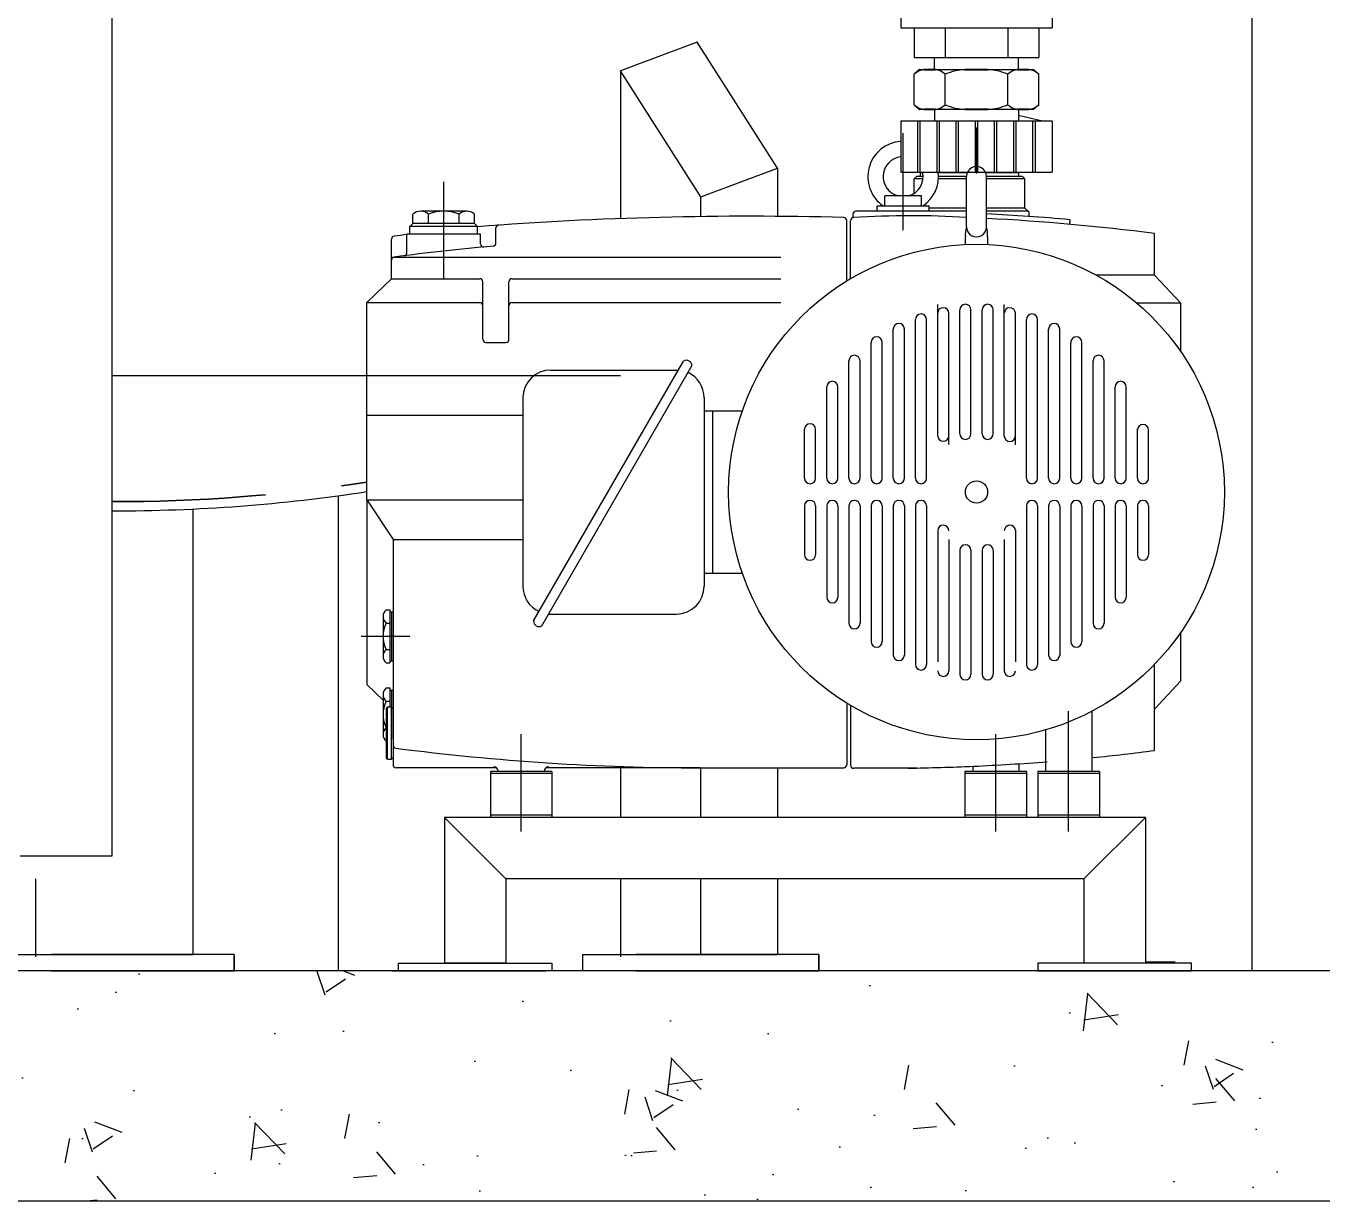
# Model space of a CAD drawing. Header units: centimetres. Extents: x 392964 to 515689, y 49661 to 58661.
# Drawn here: x 512082.7 to 512198.1, y 53982 to 54086.6 of the extents above; entities that cross this region are included whole.
import ezdxf

# ---------------------------------------------------------------- set-up
doc = ezdxf.new("R2010")
doc.units = ezdxf.units.CM
doc.linetypes.add('HIDDEN', pattern=[9.524999999999999, 6.35, -3.175])
doc.layers.get('0').update_dxf_attribs({"lineweight": 9})
for name, color, linetype, lineweight in [('0-KRCN-SHT-02CIHAZ', 132, 'Continuous', 25), ('0-MEK-MED-04CIHAZ', 140, 'Continuous', 25), ('ANA ORTA', 7, 'Continuous', 30), ('GÖRÜNMEZ', 9, 'HIDDEN', 35)]:
    doc.layers.add(name, color=color, linetype=linetype, lineweight=lineweight)

# ---------------------------------------------------------------- blocks, each defined once
blk = doc.blocks.new('G$CDA5BA388')
at = {"layer": '0-MEK-MED-04CIHAZ'}
h = blk.add_hatch(dxfattribs=at)
h.set_pattern_fill('AR-CONC', color=256, scale=0.3178443830982589, style=0)
h.set_pattern_definition([(130, (815.0222215707763, -505.5979756568704), (-57.90637372699537, -5.066148810263027), [6.054935498021763, -66.604290478239]), (184.9999999999985, (815.0222215707763, -505.5979756568704), (11.20173428087516, 60.72628079371079), [4.843948398417464, -53.28343238259213]), (79.54900000000009, (810.1967081467737, -506.0201524592703), (-46.70484879293168, 55.659855610451), [5.145900562360805, -56.60490618596884]), (133.8157999999999, (815.0222215707763, -489.4514809964021), (-86.16095052322667, -13.36291778579235), [9.082403247032744, -99.9064357173602]), (83.3644, (807.8421487409505, -490.565048792545), (-75.45760244883554, 78.64282317461638), [7.718850843540914, -84.90735927895064]), (188.8159999999984, (815.0222215707763, -489.4514809964021), (-75.45772047961515, 78.64268394941558), [7.26592259762619, -79.92514857388797]), (159, (806.9489742403384, -493.4881046615192), (-48.18993794979404, -32.50452064518391), [6.054935498021828, -66.6042904782401]), (213.9999999999999, (806.9489742403384, -493.4881046615192), (-19.643427574379, 58.54311046627151), [4.843948398417444, -53.28343238259195]), (108.5485999999999, (802.9331693821005, -496.1968062789529), (-67.83323285182543, 26.03872017240669), [5.145900562360728, -56.60490618596788]), (142.5, (815.0222215707763, -505.5979756568704), (-0.9816951948196327, 26.87534416848662), [0, -52.63757259613603, 0, -54.09075711566127, 0, -53.48526356585905]), (172.5, (815.0222215707763, -505.5979756568704), (-21.23825440942199, 31.84183300149413), [0, -30.83980480325748, 0, -51.42658549653163, 0, -20.38494951000661]), (212.4999999999998, (833.0255631181062, -505.5979756568704), (-43.09670907474, -1.820849100279149), [0, -20.18311832673891, 0, -62.97132917942552, 0, -83.55810987269919]), (222.4999999999997, (841.0988104490098, -505.5979756568704), (-47.08202827648898, 8.081667356843136), [0, -26.23805382476112, 0, -41.81942117300384, 0, -59.33836788061365])])
h.paths.add_polyline_path([(0, 47.6766574631838), (818.9400134228636, 47.6766574631838), (818.9400134228636, 0), (0, 0)])
for p, q in [((818.9400134228636, 47.6766574631838), (0, 47.6766574631838)), ((818.9400134228636, 0), (0, 0))]:
    blk.add_line(p, q, dxfattribs=at)
at = {"layer": 'ANA ORTA', "ltscale": 0.5}
for p, q in [((319.2041991925216, 71.51498619608901), (319.2041991925216, 592.7797744772397)), ((555.1246670422261, 274.2997026130324), (555.1246670422261, 47.6766574631838)), ((482.4512608085643, 242.9957137828969), (513.7804041016498, 242.9957137828969)), ((485.1842794237891, 242.9957137828969), (485.1842794237891, 236.8551262140754)), ((491.6500559395645, 242.9957137828969), (491.6500559395645, 236.8551262140754)), ((504.5816089706495, 242.9957137828969), (504.5816089706495, 236.8551262140754)), ((511.0473854864249, 242.9957137828969), (511.0473854864249, 236.8551262140754)), ((440.2955317121814, 239.9990088293489), (424.4033125572605, 234.0648061125394)), ((456.9187581709702, 213.9400890984471), (440.2955317121814, 239.9990088293489)), ((485.1842794237891, 236.8551262140754), (491.6500559395645, 236.8551262140754)), ((489.4241174093331, 234.3608521504648), (489.4241174093331, 236.8551262140754)), ((491.6500559395645, 236.8551262140754), (504.5816089706495, 236.8551262140754)), ((504.5816089706495, 236.8551262140754), (511.0473854864249, 236.8551262140754)), ((506.8075475001824, 234.3608521504648), (506.8075475001824, 236.8551262140754)), ((441.0265390160494, 208.0058863790764), (424.4033125572605, 234.0648061125394)), ((424.4033125572605, 234.0648061125394), (424.4033125572605, 203.4687647865721)), ((486.3299724950339, 234.3608521504648), (485.1842794237891, 233.3686528465696)), ((486.3299724950339, 234.3608521504648), (487.3120675081154, 234.3608521504648)), ((487.2162781691295, 234.2778961497097), (489.6180571942241, 234.2778961497097)), ((489.6659518639208, 234.3608521504648), (487.3120675081154, 234.3608521504648)), ((489.6659518639208, 234.3608521504648), (495.7619480990688, 234.3608521504648)), ((495.714053429605, 234.2778961497097), (500.517611480609, 234.2778961497097)), ((500.4697168107959, 234.3608521504648), (495.7619480990688, 234.3608521504648)), ((500.4697168107959, 234.3608521504648), (506.5657130455947, 234.3608521504648)), ((508.9195974016911, 234.3608521504648), (506.5657130455947, 234.3608521504648)), ((506.6136077152914, 234.2778961497097), (509.0153867410845, 234.2778961497097)), ((508.9195974016911, 234.3608521504648), (509.9016924148891, 234.3608521504648)), ((509.9016924148891, 234.3608521504648), (511.0473854864249, 233.3686528465696)), ((485.1842794237891, 227.0574513161118), (485.1842794237891, 233.3686528465696)), ((491.6500559395645, 227.0574513161118), (491.6500559395645, 233.3686528465696)), ((504.5816089706495, 227.0574513161118), (504.5816089706495, 233.3686528465696)), ((511.0473854864249, 227.0574513161118), (511.0473854864249, 233.3686528465696)), ((485.1842794237891, 227.0574513161118), (486.3299724950339, 226.0652520121585)), ((487.3120675081154, 226.0652520121585), (486.3299724950339, 226.0652520121585)), ((489.6180571942241, 226.1482080141941), (487.2162781691295, 226.1482080141941)), ((487.3120675081154, 226.0652520121585), (489.6659518639208, 226.0652520121585)), ((489.4241174093331, 226.0652520121585), (489.4241174093331, 223.7542548501224)), ((495.7619480990688, 226.0652520121585), (489.6659518639208, 226.0652520121585)), ((500.517611480609, 226.1482080141941), (495.714053429605, 226.1482080141941)), ((495.7619480990688, 226.0652520121585), (500.4697168107959, 226.0652520121585)), ((506.5657130455947, 226.0652520121585), (500.4697168107959, 226.0652520121585)), ((506.5657130455947, 226.0652520121585), (508.9195974016911, 226.0652520121585)), ((509.0153867410845, 226.1482080141941), (506.6136077152914, 226.1482080141941)), ((506.8075475001824, 226.0652520121585), (506.8075475001824, 223.7542548501224)), ((509.9016924148891, 226.0652520121585), (508.9195974016911, 226.0652520121585)), ((511.0473854864249, 227.0574513161118), (509.9016924148891, 226.0652520121585)), ((482.4512608085643, 223.7542548501224), (513.7804041016498, 223.7542548501224)), ((482.4512608085643, 223.7542548501224), (482.4512608085643, 213.1186074113866)), ((485.9682121013175, 213.1186074113866), (485.9682121013175, 223.7542548501224)), ((486.4595429961919, 213.1186074113866), (486.4595429961919, 223.7542548501224)), ((489.9413823871873, 213.1186074113866), (489.9413823871873, 223.7542548501224)), ((490.4327132820617, 213.1186074113866), (490.4327132820617, 223.7542548501224)), ((493.9145526729408, 213.1186074113866), (493.9145526729408, 223.7542548501224)), ((494.4058835679316, 213.1186074113866), (494.4058835679316, 223.7542548501224)), ((497.8877229584614, 213.1186074113866), (497.8877229584614, 223.7542548501224)), ((498.3790538536268, 213.1186074113866), (498.3790538536268, 223.7542548501224)), ((501.8608932442148, 213.1186074113866), (501.8608932442148, 223.7542548501224)), ((502.3522241392056, 213.1186074113866), (502.3522241392056, 223.7542548501224)), ((505.8340635300265, 213.1186074113866), (505.8340635300265, 223.7542548501224)), ((506.3253944249009, 213.1186074113866), (506.3253944249009, 223.7542548501224)), ((509.8072338158963, 213.1186074113866), (509.8072338158963, 223.7542548501224)), ((510.2985647107707, 213.1186074113866), (510.2985647107707, 223.7542548501224)), ((513.7804041016498, 223.7542548501224), (513.7804041016498, 213.1186074113866)), ((482.9230270998669, 201.0668132757492), (482.9230270998669, 221.1946024641802)), ((498.1158324548742, 212.796814482761), (498.1158324548742, 222.3321459769868)), ((441.0265390160494, 208.0058863790764), (456.9187581709702, 213.9400890984471)), ((456.9187581709702, 213.9400890984471), (456.9187581709702, 203.9348632579276)), ((482.4512608085643, 213.1186074113866), (513.7804041016498, 213.1186074113866)), ((485.243291096529, 211.684359142957), (485.7200576713658, 212.1611257171608)), ((487.0550040804665, 212.1611257171608), (485.7200576713658, 212.1611257171608)), ((486.5146686290391, 212.1611257171608), (486.5146686290391, 212.9557366741574)), ((486.9778794022277, 212.9557366741574), (486.5146686290391, 212.9557366741574)), ((489.8579931485583, 213.1186074113866), (498.1158324548742, 213.1186074113866)), ((496.1775153180934, 212.9557366741574), (490.1901342179626, 212.9557366741574)), ((496.0344362678006, 212.1611257171608), (490.2334479113924, 212.1611257171608)), ((496.0344362678006, 201.7461265836755), (496.0344362678006, 212.196945253243)), ((498.1158324548742, 213.1186074113866), (506.3736717614229, 213.1186074113866)), ((506.8567091472796, 212.9557366741574), (500.0536650957656, 212.9557366741574)), ((500.1961952668498, 201.7461265836755), (500.1961952668498, 212.196945253243)), ((507.6513201052439, 212.1611257171608), (500.1961952668498, 212.1611257171608)), ((506.8567091472796, 212.1611257171608), (506.8567091472796, 212.9557366741574)), ((508.1280866796733, 211.684359142957), (507.6513201052439, 212.1611257171608)), ((387.8238315201015, 191.0244742406721), (387.8238315201015, 211.0712244617098)), ((485.243291096529, 208.7421187347791), (485.243291096529, 211.684359142957)), ((487.0274061515811, 211.684359142957), (485.243291096529, 211.684359142957)), ((496.0344362678006, 211.684359142957), (490.217884608719, 211.684359142957)), ((508.1280866796733, 211.684359142957), (500.1961952668498, 211.684359142957)), ((508.1280866796733, 205.6453158646982), (508.1280866796733, 211.684359142957)), ((441.0265390160494, 203.8886063111931), (441.0265390160494, 208.0058863790764)), ((486.7371596970479, 208.1860585818213), (479.1088945028023, 208.1860585818213)), ((479.1088945028023, 206.122082438902), (479.1088945028023, 208.1860585818213)), ((486.7371596970479, 206.122082438902), (486.7371596970479, 208.1860585818213)), ((381.466943858075, 202.4686004574833), (381.466943858075, 204.375666756845)), ((392.5914972665487, 205.0113555224452), (383.0561657733633, 205.0113555224452)), ((384.6453876890009, 202.4686004574833), (384.6453876890009, 204.375666756845)), ((391.0022753510275, 202.4686004574833), (391.0022753510275, 204.375666756845)), ((394.180719181837, 202.4686004574833), (394.180719181837, 204.375666756845)), ((472.5295157727669, 204.3739383310021), (472.5295157727669, 203.653836525853)), ((496.0344362678006, 205.0096270978247), (473.1652045390219, 205.0096270978247)), ((477.5196725875721, 205.0096270978247), (477.5196725875721, 206.122082438902)), ((477.5196725875721, 206.122082438902), (488.3263816125691, 206.122082438902)), ((488.3263816125691, 205.0096270978247), (488.3263816125691, 206.122082438902)), ((496.0344362678006, 205.6453158646982), (488.3263816125691, 205.6453158646982)), ((508.1280866796733, 205.6453158646982), (500.1961952668498, 205.6453158646982)), ((508.7637754459283, 205.0096270978247), (500.1961952668498, 205.0096270978247)), ((508.9226976374048, 204.850704906421), (508.1280866796733, 205.6453158646982)), ((508.9226976374048, 204.850704906421), (508.9226976374048, 203.8947048693954)), ((381.466943858075, 202.4686004574833), (380.8312550918199, 201.8329116918903)), ((394.8164079480339, 201.8329116918903), (380.8312550918199, 201.8329116918903)), ((380.8312550918199, 200.2436897766675), (380.8312550918199, 201.8329116918903)), ((394.180719181837, 202.4686004574833), (381.466943858075, 202.4686004574833)), ((394.180719181837, 202.4686004574833), (394.8164079480339, 201.8329116918903)), ((394.8164079480339, 200.2436897766675), (394.8164079480339, 201.8329116918903)), ((398.6305405450985, 198.4004809500475), (398.6305405450985, 201.5422755494656)), ((471.257982083247, 190.5580389187526), (471.257982083247, 203.0601938396576)), ((472.0525930408039, 191.0364085881301), (472.0525930408039, 203.0382932264401)), ((517.4192122959648, 202.2929890655869), (517.5043398241396, 203.2427146953487)), ((377.0171224944643, 191.0244742406721), (377.0171224944643, 199.2074403723454)), ((395.4520967143471, 200.2436897766675), (380.1955663255649, 200.2436897766675)), ((380.1955663255649, 196.4088887911639), (380.1955663255649, 200.2436897766675)), ((395.4520967143471, 198.2274168960503), (395.4520967143471, 200.2436897766675)), ((495.8180732391193, 198.0978261155833), (495.8180732391193, 199.6656507464722)), ((500.4117509702337, 199.6656507464722), (500.4117509702337, 198.0978261155833)), ((534.9857808943489, 191.7840057579451), (534.9857808943489, 200.3658041024391)), ((377.0171224944643, 195.510026364791), (457.5906736098113, 195.510026364791)), ((371.9316123652388, 186.0978863034325), (377.0171224944643, 191.0244742406721)), ((377.0171224944643, 191.0244742406721), (395.2931745225214, 191.0244742406721)), ((401.9679065677337, 191.0244742406721), (457.5906736098113, 191.0244742406721)), ((534.9857808943489, 191.7840057579451), (522.8677508653491, 191.7840057579451)), ((534.9857808943489, 191.7840057579451), (540.3891354070511, 185.938964112036)), ((395.9288632888347, 178.4696211098999), (395.9288632888347, 190.3887854750719)), ((401.3322178017697, 178.4696211098999), (401.3322178017697, 190.3887854750719)), ((371.9316123652388, 186.0978863034325), (395.2931745225214, 186.0978863034325)), ((371.9316123652388, 145.254883075504), (371.9316123652388, 186.0978863034325)), ((401.9679065677337, 186.0978863034325), (457.5906736098113, 186.0978863034325)), ((490.0779943873058, 158.4412279017997), (490.0779943873058, 185.707813437366)), ((503.8574129311019, 158.4170081598932), (503.8574129311019, 185.707813437366)), ((540.3891354070511, 185.938964112036), (531.3399823508225, 185.938964112036)), ((540.3891354070511, 175.9167726267842), (540.3891354070511, 185.938964112036)), ((485.4843166559003, 149.714854862279), (485.4843166559003, 182.5705495244183)), ((487.7811555214575, 149.714854862279), (487.7811555214575, 182.5705495244183)), ((492.3740259279148, 156.6731867362178), (492.3740259279148, 183.875186293044)), ((494.6708647935302, 158.9054396230131), (494.6708647935302, 184.5807881088549)), ((496.967703659262, 158.9054396230131), (496.967703659262, 184.5807881088549)), ((499.263735199871, 158.9054396230131), (499.263735199871, 184.5807881088549)), ((501.5605740654864, 158.9054396230131), (501.5605740654864, 184.5807881088549)), ((506.1534444718855, 156.630398526424), (506.1534444718855, 183.875186293044)), ((508.4502833375009, 149.714854862279), (508.4502833375009, 182.5705495244183)), ((510.7471222030581, 149.714854862279), (510.7471222030581, 182.5705495244183)), ((480.8914462493849, 149.714854862279), (480.8914462493849, 180.596640551601)), ((483.1882851149421, 149.714854862279), (483.1882851149421, 180.596640551601)), ((513.0439610686735, 149.714854862279), (513.0439610686735, 180.596640551601)), ((515.3399926095153, 149.714854862279), (515.3399926095153, 180.596640551601)), ((396.5645520551479, 177.8339323417385), (400.6965290352819, 177.8339323417385)), ((476.2985758428113, 149.714854862279), (476.2985758428113, 177.8267093923787)), ((478.5946073841187, 149.714854862279), (478.5946073841187, 177.8267093923787)), ((517.6368314750725, 149.714854862279), (517.6368314750725, 177.8267093923787)), ((519.9336703406298, 149.714854862279), (519.9336703406298, 177.8267093923787)), ((406.4108956754208, 120.1409352413757), (437.4791733779712, 173.9725411157197)), ((408.1466438515927, 119.1414672218234), (439.2149215543759, 172.97226577314)), ((409.9679684492876, 172.1084283082309), (436.4030095089111, 172.1084283082309)), ((471.7048981121043, 149.714854862279), (471.7048981121043, 174.016943976676)), ((474.0017369776615, 149.714854862279), (474.0017369776615, 174.016943976676)), ((522.229701881588, 149.714854862279), (522.229701881588, 174.016943976676)), ((524.526540747087, 149.714854862279), (524.526540747087, 174.016943976676)), ((424.4033125572605, 170.9287845759027), (319.2041991925216, 170.9287845759027)), ((404.2270822724095, 166.4288988111221), (404.2270822724095, 127.2591174117406)), ((441.7313527471269, 166.3667348064773), (441.7313527471269, 127.3212814163853)), ((467.1120277057053, 149.714854862279), (467.1120277057053, 168.6312806833084)), ((469.408866570855, 149.714854862279), (469.408866570855, 168.6312806833084)), ((526.8233796127024, 149.714854862279), (526.8233796127024, 168.6312806833084)), ((529.1194111536024, 149.714854862279), (529.1194111536024, 168.6312806833084)), ((371.9316123652388, 162.7363241460698), (404.2270822724095, 162.7363241460698)), ((441.7313527471269, 163.6379772097134), (449.6366765333805, 163.6379772097134)), ((443.4533764027874, 163.6379772097134), (443.4533764027874, 130.0500390143716)), ((462.5191572991316, 149.714854862279), (462.5191572991316, 159.8354777166605)), ((464.8151888400898, 149.714854862279), (464.8151888400898, 159.8354777166605)), ((531.4162500192178, 149.714854862279), (531.4162500192178, 159.9638423486467)), ((533.7130888846586, 149.714854862279), (533.7130888846586, 159.7983407782303)), ((366.0072590987547, 146.0849809317515), (366.0072590987547, 47.6766574631838)), ((371.9316123652388, 145.254883075504), (404.2270822724095, 145.254883075504)), ((371.9316123652388, 145.254883075504), (371.9316123652388, 106.9546349125303)), ((371.9316123652388, 145.254883075504), (377.3349668774754, 136.9909291138101)), ((335.8661999509786, 143.3271548347766), (335.8661999506294, 51.07431623649609)), ((462.5191572991316, 143.9731613605836), (462.5191572991316, 133.8525385062021)), ((464.8151888400898, 143.9731613605836), (464.8151888400898, 133.8525385062021)), ((467.1120277057053, 143.9731613605836), (467.1120277057053, 125.0567355395542)), ((469.408866570855, 143.9731613605836), (469.408866570855, 125.0567355395542)), ((471.7048981121043, 143.9731613605836), (471.7048981121043, 119.6710722461867)), ((474.0017369776615, 143.9731613605836), (474.0017369776615, 119.6710722461867)), ((476.2985758428113, 143.9731613605836), (476.2985758428113, 115.861306830484)), ((478.5946073841187, 143.9731613605836), (478.5946073841187, 115.861306830484)), ((480.8914462493849, 143.9731613605836), (480.8914462493849, 113.0921829955696)), ((483.1882851149421, 143.9731613605836), (483.1882851149421, 113.0921829955696)), ((485.4843166559003, 143.9731613605836), (485.4843166559003, 111.1174666984443)), ((487.7811555214575, 143.9731613605836), (487.7811555214575, 111.1174666984443)), ((508.4502833375009, 143.9731613605836), (508.4502833375009, 111.1174666984443)), ((510.7471222030581, 143.9731613605836), (510.7471222030581, 111.1174666984443)), ((513.0439610686735, 143.9731613605836), (513.0439610686735, 113.0921829955696)), ((515.3399926095153, 143.9731613605836), (515.3399926095153, 113.0921829955696)), ((517.6368314750725, 143.9731613605836), (517.6368314750725, 115.861306830484)), ((519.9336703406298, 143.9731613605836), (519.9336703406298, 115.861306830484)), ((522.229701881588, 143.9731613605836), (522.229701881588, 119.6710722461867)), ((524.526540747087, 143.9731613605836), (524.526540747087, 119.6710722461867)), ((526.8233796127024, 143.9731613605836), (526.8233796127024, 125.0567355395542)), ((529.1194111536024, 143.9731613605836), (529.1194111536024, 125.0567355395542)), ((531.4162500192178, 143.9731613605836), (531.4162500192178, 133.8525385062021)), ((533.7130888846586, 143.9731613605836), (533.7130888846586, 133.8525385062021)), ((377.3349668774754, 136.9909291138101), (404.2270822724095, 136.9909291138101)), ((377.3349668774754, 136.9909291138101), (377.3349668774754, 90.36576434420567)), ((490.0779943873058, 138.8942814648472), (490.0779943873058, 111.6454570741334)), ((492.3740259279148, 136.996261018714), (492.3740259279148, 109.812829931092)), ((503.8574129311019, 136.9825364978387), (503.8574129311019, 109.812829931092)), ((506.1534444718855, 138.9185012067028), (506.1534444718855, 111.6454570741334)), ((494.6708647935302, 134.7825765998496), (494.6708647935302, 109.108035439589)), ((496.967703659262, 134.7825765998496), (496.967703659262, 109.108035439589)), ((499.263735199871, 134.7825765998496), (499.263735199871, 109.108035439589)), ((501.5605740654864, 134.7825765998496), (501.5605740654864, 109.108035439589)), ((441.7313527471269, 130.0500390143716), (449.6366765333805, 130.0500390143716)), ((375.2689783877577, 121.0956526329101), (375.2689783877577, 112.8378133264487)), ((375.9046671536635, 122.4719591839676), (376.6992781116278, 122.4719591839676)), ((376.6992781116278, 122.4719591839676), (376.6992781116278, 111.4615067753912)), ((376.6992781116278, 122.0522431095378), (377.3349668774754, 122.0522431095378)), ((377.0171224944643, 122.0522431095378), (377.0171224944643, 111.8812228497627)), ((409.5538108610781, 121.5795879146317), (435.989659245417, 121.5795879146317)), ((375.9046671536635, 119.7193460817944), (376.6992781116278, 119.7193460817944)), ((370.7102286223671, 116.9667329796212), (380.7949787822436, 116.9667329796212)), ((540.3891354070511, 107.7492458695269), (540.3891354070511, 117.7714373535564)), ((375.9046671536635, 114.2141198775062), (376.6992781116278, 114.2141198775062)), ((375.9046671536635, 111.4615067753912), (376.6992781116278, 111.4615067753912)), ((376.6992781116278, 111.8812228497627), (377.3349668774754, 111.8812228497627)), ((534.9857808943489, 93.32240587918204), (534.9857808943489, 111.1669547666897)), ((534.9857808943489, 101.9042042223955), (540.3891354070511, 107.7492458695269)), ((371.9316123652388, 106.9546349125303), (375.2689783877577, 103.721561577564)), ((375.2689783877577, 104.885589094818), (375.2689783877577, 96.6277497884148)), ((375.9046671536635, 106.2618956459337), (376.6992781116278, 106.2618956459337)), ((376.6992781116278, 106.2618956459337), (376.6992781116278, 102.3458913581489)), ((376.6992781116278, 105.8421795715039), (377.3349668774754, 105.8421795715039)), ((377.0171224944643, 105.8421795715039), (377.0171224944643, 95.67115931173612)), ((375.9046671536635, 103.5092825437605), (376.6992781116278, 103.5092825437605)), ((376.2225115367328, 102.3458913581489), (375.9046671536635, 102.0280469727877)), ((375.9046671536635, 102.0280469727877), (375.9046671536635, 91.85702671557374)), ((376.2225115367328, 102.3458913581489), (377.0171224944643, 102.3458913581489)), ((376.2225115367328, 91.53918233150034), (376.2225115367328, 102.3458913581489)), ((377.0171224944643, 102.3458913581489), (377.3349668774754, 102.0280469727877)), ((377.0171224944643, 91.53918233150034), (377.0171224944643, 102.3458913581489)), ((471.257982083247, 103.1301710628686), (471.257982083247, 90.36576434420567)), ((472.0525930408039, 102.651801393491), (472.0525930408039, 90.26780479907757)), ((517.1864954406046, 76.54970587927528), (517.1864954406046, 101.4501316626047)), ((521.9541611875757, 101.581190297904), (521.9541611875757, 88.99642726653838)), ((403.8749728664407, 76.54970587927528), (403.8749728664407, 96.67749506770633)), ((502.0888872437645, 76.54970587927528), (502.0888872437645, 96.67749506770633)), ((512.4188296942157, 97.66602922278253), (512.4188296942157, 88.99642726653838)), ((376.2225115367328, 91.53918233150034), (375.9046671536635, 91.85702671557374)), ((376.2225115367328, 91.53918233150034), (377.0171224944643, 91.53918233150034)), ((377.0171224944643, 91.53918233150034), (377.3349668774754, 91.85702671557374)), ((398.7628598616575, 89.7300755773831), (377.9706556437886, 89.7300755773831)), ((397.5180852043559, 88.99642726653838), (397.5180852043559, 79.46109577364405)), ((410.2318605281762, 88.99642726653838), (397.5180852043559, 88.99642726653838)), ((440.9452668121085, 89.7300755773831), (408.987085871282, 89.7300755773831)), ((410.2318605281762, 88.99642726653838), (410.2318605281762, 79.46109577364405)), ((424.4033125572605, 89.7300755773831), (424.4033125572605, 79.46109577364405)), ((440.9452668121085, 89.7300755773831), (470.622293316992, 89.7300755773831)), ((441.0265390160494, 79.46109577364405), (441.0265390160494, 89.7300755773831)), ((456.9187581709702, 89.7300755773831), (456.9187581709702, 79.46109577364405)), ((485.7836304660304, 89.63211603347736), (472.688281807059, 89.63211603347736)), ((508.445774905791, 88.99642726653838), (495.7319995816215, 88.99642726653838)), ((495.7319995816215, 88.99642726653838), (495.7319995816215, 79.46109577364405)), ((497.3212214969681, 90.05892796582339), (497.3212214969681, 88.99642726653838)), ((506.8565529902116, 90.58564918187767), (506.8565529902116, 88.99642726653838)), ((508.445774905791, 88.99642726653838), (508.445774905791, 79.46109577364405)), ((510.8296077789855, 88.99642726653838), (510.8296077789855, 79.46109577364405)), ((523.5433831028058, 88.99642726653838), (510.8296077789855, 88.99642726653838)), ((523.5433831028058, 88.99642726653838), (523.5433831028058, 79.46109577364405)), ((410.2318605281762, 88.51966069234186), (397.5180852043559, 88.51966069234186)), ((508.445774905791, 88.51966069234186), (495.7319995816215, 88.51966069234186)), ((523.5433831028058, 88.51966069234186), (510.8296077789855, 88.51966069234186)), ((400.6965290352819, 66.74732044897246), (387.9827537115198, 79.46109577364405)), ((387.9827537115198, 79.46109577364405), (387.9827537115198, 49.26587937974546)), ((533.0787145960494, 79.46109577364405), (387.9827537115198, 79.46109577364405)), ((410.2318605281762, 79.93786234784784), (397.5180852043559, 79.93786234784784)), ((410.2318605281762, 79.46109577364405), (397.5180852043559, 79.46109577364405)), ((508.445774905791, 79.93786234784784), (495.7319995816215, 79.93786234784784)), ((508.445774905791, 79.46109577364405), (495.7319995816215, 79.46109577364405)), ((523.5433831028058, 79.93786234784784), (510.8296077789855, 79.93786234784784)), ((523.5433831028058, 79.46109577364405), (510.8296077789855, 79.46109577364405)), ((520.3649392718798, 66.74732044897246), (533.0787145960494, 79.46109577364405)), ((533.0787145960494, 79.46109577364405), (533.0787145960494, 49.26587937974546)), ((300.133536206733, 71.51498619608901), (319.2041991925216, 71.51498619608901)), ((303.3507543369778, 66.74732044897246), (303.3507543369778, 50.60821776508237)), ((400.6965290352819, 66.74732044897246), (400.6965290352819, 49.26587937974546)), ((520.3649392718798, 66.74732044897246), (400.6965290352819, 66.74732044897246)), ((424.4033125572605, 66.74732044897246), (424.4033125572605, 50.60821776508237)), ((441.0265390160494, 51.02805929098395), (441.0265390160494, 66.74732044897246)), ((456.9187581709702, 66.74732044897246), (456.9187581709702, 51.07431623649609)), ((520.3649392718798, 66.74732044897246), (520.3649392718798, 49.26587937974546)), ((295.5167242712923, 51.07431623649609), (335.8661999506294, 51.07431623649609)), ((344.4312373204739, 51.07431623649609), (344.4312373204739, 47.6766574631838)), ((416.5692824915168, 51.07431623649609), (456.9187581709702, 51.07431623649609)), ((416.5692824915168, 51.07431623649609), (416.5692824915168, 47.6766574631838)), ((465.4837955408148, 51.07431623649609), (465.4837955408148, 47.6766574631838)), ((378.4474222185672, 47.6766574631838), (378.4474222185672, 49.26587937974546)), ((378.4474222185672, 49.26587937974546), (410.2318605281762, 49.26587937974546)), ((400.6965290352819, 49.26587937974546), (387.9827537115198, 49.26587937974546)), ((410.2318605281762, 49.26587937974546), (410.2318605281762, 47.6766574631838)), ((510.8296077789855, 49.26587937974546), (510.8296077789855, 47.6766574631838)), ((542.6140460888855, 49.26587937974546), (510.8296077789855, 49.26587937974546)), ((533.0787145960494, 49.26587937974546), (520.3649392718798, 49.26587937974546)), ((533.0787145960494, 49.58372376254556), (539.250345327484, 49.58372376254556)), ((542.6140460888855, 47.6766574631838), (542.6140460888855, 49.26587937974546)), ((377.2333843694068, 47.6766574631838), (409.0178226791904, 47.6766574631838)), ((410.2318605281762, 47.6766574631838), (378.4474222185672, 47.6766574631838)), ((412.112785747333, 47.6766574631838), (380.328347437433, 47.6766574631838)), ((510.8296077789855, 47.6766574631838), (542.6140460888855, 47.6766574631838))]:
    blk.add_line(p, q, dxfattribs=at)
at = {"layer": 'ANA ORTA'}
for p, q in [((482.4512608085643, 261.5256265380522), (482.4512608085643, 242.9957137828969)), ((513.7804041016498, 261.5256265380522), (513.7804041016498, 242.9957137828969))]:
    blk.add_line(p, q, dxfattribs=at)
at = {"layer": 'ANA ORTA', "ltscale": 0.5}
for points in [[(306.544373392011, 47.6766574631838), (344.4312373204739, 47.6766574631838), (344.4312373204739, 51.07431623649609), (306.544373392011, 51.07431623649609)], [(427.5969316122937, 47.6766574631838), (465.4837955408148, 47.6766574631838), (465.4837955408148, 51.07431623649609), (427.5969316122937, 51.07431623649609)]]:
    blk.add_lwpolyline(points, dxfattribs=at)
for radius in [51.30547871332431, 2.296572448421033]:
    blk.add_circle((498.1158324548742, 146.8441049908361), radius, dxfattribs=at)
for centre, radius, start, end in [((482.9230270998669, 212.1611257171608), 7.310420811259953, 93.70006254154181, 235.6988472099605), ((482.9230270998669, 212.1611257171608), 4.131976980277364, 96.55601218248546, 254.1595398648969), ((482.9230270998669, 212.1611257171608), 4.131976980277364, 285.8404601384844, 13.39864139454049), ((482.9230270998669, 212.1611257171608), 7.310420811259953, 304.3011527916843, 7.525932163173898), ((498.1155902068713, 212.1974045219467), 2.081153989896079, 359.9873559769627, 180.0126439523292), ((383.0561657733633, 202.7069837458621), 2.304371777462402, 46.39718103817587, 133.6028189636207), ((387.8238315201015, 196.7474015620319), 8.263953960554796, 67.38013504452076, 112.6198649554793), ((392.5914972665487, 202.7069837458621), 2.304371777462402, 46.39718103420834, 133.6028189578566), ((451.0910891033127, -523.9080499457123), 727.8662432259496, 88.46072918021359, 94.4342249224003), ((473.1652045390219, 204.3739383310021), 0.6356887661965177, 90, 180), ((484.4825843772269, 26.92433557858021), 177.1439416343445, 86.2609933944891, 93.82627907411769), ((477.727788144548, -240.5245547469749), 445.5463651428693, 84.87804861755592, 87.10941158150031), ((399.2662293113535, 201.5422755494656), 0.6356887661965177, 94.89139308424586, 180), ((470.622293316992, 203.0601938396576), 0.6356887661965177, 0, 88.12306783306757), ((472.688281807059, 203.0382932264401), 0.6356887661965177, 92.41496047977583, 180), ((500.4065114327241, 200.2408453996759), 4.624121946849952, 161.003710989023, 187.1494889983863), ((498.1153803531197, 201.7464898793914), 2.081153989896079, 179.987358007736, 0.01264699809640564), ((477.727788144548, -240.5245547469749), 444.5928319935745, 82.6004686527354, 87.10320676772763), ((494.0059037038591, 200.0550153923832), 6.417432376417397, 356.5187139637181, 15.27803300512602), ((377.6528112609521, 199.2074403723454), 0.6356887661965177, 97.43978298860003, 180), ((440.9452668121085, -285.4822992326663), 489.4404336368393, 97.12998148970934, 97.43978300395885), ((440.9452668121085, -285.4822992326663), 485.1495344650128, 95.0723959430786, 97.50604823816856), ((379.559877559077, 196.4088887911639), 0.6356887661965177, 277.2594873401377, 0), ((396.0877854802529, 198.2274168960503), 0.6356887661965177, 180, 275.2982486941089), ((397.9948517789016, 198.4004809500475), 0.6356887661965177, 275.0723959484606, 0), ((377.6528112609521, 194.8797847661262), 0.6356887661965177, 97.50604824408876, 180), ((395.2931745225214, 190.3887854750719), 0.6356887661965177, 0, 90), ((401.9679065677337, 190.3887854750719), 0.6356887661965177, 90, 180), ((395.2931745225214, 185.4621975366099), 0.6356887661965177, 0, 90), ((401.9679065677337, 185.4621975366099), 0.6356887661965177, 90, 180), ((495.819260006363, 184.5805055459641), 1.148290260834181, 2.699869328381916e-06, 180), ((500.4124129767879, 184.5805055459641), 1.148290260834181, 2.561320938754782e-06, 180), ((486.6329621395562, 182.5705495244183), 1.148290260834181, 2.699869328381916e-06, 180), ((491.2261070362874, 183.8750006082264), 1.148290260834181, 2.699869328381916e-06, 180), ((505.0055578735191, 183.8750006082264), 1.148290260834181, 2.561320938754782e-06, 180), ((509.5987108435365, 182.5705495244183), 1.148290260834181, 2.561320938754782e-06, 180), ((482.0398091695388, 180.5964064283471), 1.148290260834181, 2.561320938754782e-06, 180), ((514.191855740326, 180.5964064283471), 1.148290260834181, 2.561320938754782e-06, 180), ((396.5645520551479, 178.4696211098999), 0.6356887661965177, 180, 270), ((400.6965290352819, 178.4696211098999), 0.6356887661965177, 270, 0), ((477.4466642727493, 177.8267416867748), 1.148290260834181, 2.561320938754782e-06, 180), ((518.785008710518, 177.8267416867748), 1.148290260834181, 2.561320938754782e-06, 180), ((472.8535113026737, 174.0171861738563), 1.148290260834181, 2.699869328381916e-06, 180), ((523.3781616808265, 174.0171861738563), 1.148290260834181, 2.561320938754782e-06, 180), ((409.968186426966, 166.3668801255262), 5.741435157676251, 90.00000300195944, 180), ((438.0571855942835, 172.969512795069), 1.157937791394364, 0.139186002454312, 119.9605470057873), ((435.9898126370972, 166.3666782941218), 5.741435157676251, 359.9999977411273, 65.09136101977809), ((468.2603583323653, 168.6312564627879), 1.148290260834181, 2.699869328381916e-06, 180), ((527.9713065771502, 168.6312564627879), 1.148290260834181, 2.699869328381916e-06, 180), ((463.6672134355758, 159.8353727646027), 1.148290260834181, 2.699869328381916e-06, 180), ((491.224274409411, 158.5060802981752), 1.148290260834181, 183.2415720146458, 2.561320938754782e-06), ((495.819260006363, 158.9057221872426), 1.148290260834181, 180.0000060971634, 2.699869328381916e-06), ((500.4124129767879, 158.9057221872426), 1.148290260834181, 180.0000060971634, 2.561320938754782e-06), ((505.0046455965494, 158.4629045721522), 1.148290260834181, 182.2919860050784, 2.699869328381916e-06), ((532.5681328749051, 159.7067659354288), 1.148290260834181, 2.699869328381916e-06, 180), ((463.6672134355758, 149.7148306430972), 1.148290260834181, 180.0000060971634, 2.699869328381916e-06), ((468.2603583323653, 149.7148306430972), 1.148290260834181, 180.0000060971634, 2.699869328381916e-06), ((472.8535113026737, 149.7148306430972), 1.148290260834181, 180.0000060971634, 2.699869328381916e-06), ((477.4466642727493, 149.7148306430972), 1.148290260834181, 180.0000060971634, 2.561320938754782e-06), ((482.0398091695388, 149.7148306430972), 1.148290260834181, 180.0000060971634, 2.561320938754782e-06), ((486.6329621395562, 149.7148306430972), 1.148290260834181, 180.0000060971634, 2.699869328381916e-06), ((509.5987108435365, 149.7148306430972), 1.148290260834181, 180.0000058531772, 2.561320938754782e-06), ((514.191855740326, 149.7148306430972), 1.148290260834181, 180.0000058531772, 2.561320938754782e-06), ((518.785008710518, 149.7148306430972), 1.148290260834181, 180.0000060971634, 2.561320938754782e-06), ((523.3781616808265, 149.7148306430972), 1.148290260834181, 180.0000060971634, 2.561320938754782e-06), ((527.9713065771502, 149.7148306430972), 1.148290260834181, 180.0000060971634, 2.699869328381916e-06), ((532.5644595473423, 149.7148306430972), 1.148290260834181, 180.0000060971634, 2.561320938754782e-06), ((319.9739807957667, 483.106680623212), 340.1509793815703, 269.8703361784306, 278.7862534870532), ((463.6672134355758, 143.9733874111771), 1.148290260834181, 2.699869328381916e-06, 180), ((468.2603583323653, 143.9733874111771), 1.148290260834181, 2.699869328381916e-06, 180), ((472.8535113026737, 143.9733874111771), 1.148290260834181, 2.699869328381916e-06, 180), ((477.4466642727493, 143.9733874111771), 1.148290260834181, 2.561320938754782e-06, 180), ((482.0398091695388, 143.9733874111771), 1.148290260834181, 2.561320938754782e-06, 180), ((486.6329621395562, 143.9733874111771), 1.148290260834181, 2.699869328381916e-06, 180), ((509.5987108435365, 143.9733874111771), 1.148290260834181, 2.561320938754782e-06, 180), ((514.191855740326, 143.9733874111771), 1.148290260834181, 2.561320938754782e-06, 180), ((518.785008710518, 143.9733874111771), 1.148290260834181, 2.561320938754782e-06, 180), ((523.3781616808265, 143.9733874111771), 1.148290260834181, 2.561320938754782e-06, 180), ((527.9713065771502, 143.9733874111771), 1.148290260834181, 2.699869328381916e-06, 180), ((532.5644595473423, 143.9733874111771), 1.148290260834181, 2.561320938754782e-06, 180), ((491.224274409411, 138.8290254068779), 1.148290260834181, 2.561320938754782e-06, 176.7584279853542), ((505.0101515511633, 138.8152443736981), 1.148290260834181, 5.126403022049367, 180), ((495.819260006363, 134.7824958670317), 1.148290260834181, 2.699869328381916e-06, 180), ((500.4124129767879, 134.7824958670317), 1.148290260834181, 2.561320938754782e-06, 180), ((463.6672134355758, 133.8528452896135), 1.148290260834181, 180.0000060971634, 2.699869328381916e-06), ((532.5644595473423, 133.8528452896135), 1.148290260834181, 180.0000060971634, 2.561320938754782e-06), ((409.968186426966, 127.3211360985588), 5.741435157676251, 180, 245.0864939804815), ((435.9898126370972, 127.3213379287408), 5.741435157676251, 270.0000060033379, 2.258872743922551e-06), ((468.2603583323653, 125.0569615914283), 1.148290260834181, 180.0000060971634, 2.699869328381916e-06), ((527.9713065771502, 125.0569615914283), 1.148290260834181, 180.0000060971634, 2.699869328381916e-06), ((377.0767183162388, 121.0956526329101), 1.807739928871347, 130.4174382354182, 229.5825617693347), ((381.546404953755, 116.9667329796212), 6.277426566190394, 153.992176145251, 206.0078238546893), ((407.5691886897548, 120.1451010366509), 1.157937791394364, 180.2110690035479, 299.9079690024849), ((472.8535113026737, 119.6710318804107), 1.148290260834181, 180.0000060971634, 2.699869328381916e-06), ((523.3781616808265, 119.6710318804107), 1.148290260834181, 180.0000060971634, 2.561320938754782e-06), ((477.4466642727493, 115.8614763674996), 1.148290260834181, 180.0000060971634, 2.561320938754782e-06), ((518.785008710518, 115.8614763674996), 1.148290260834181, 180.0000060971634, 2.561320938754782e-06), ((377.0767183162388, 112.8378133264487), 1.807739928871347, 130.4174382354182, 229.5825617693347), ((482.0398091695388, 113.0918035532668), 1.148290260834181, 180.0000060971634, 2.561320938754782e-06), ((514.191855740326, 113.0918035532668), 1.148290260834181, 180.0000058531772, 2.561320938754782e-06), ((486.6329621395562, 111.1176685297978), 1.148290260834181, 180.0000060971634, 2.699869328381916e-06), ((509.5987108435365, 111.1176685297978), 1.148290260834181, 180.0000058531772, 2.561320938754782e-06), ((491.2261070362874, 109.8132174460479), 1.148290260834181, 180.0000060971634, 2.699869328381916e-06), ((495.819260006363, 109.1077125083102), 1.148290260834181, 180.0000060971634, 2.699869328381916e-06), ((500.4124129767879, 109.1077125083102), 1.148290260834181, 180.0000060971634, 2.561320938754782e-06), ((505.0055578735191, 109.8132174460479), 1.148290260834181, 180.0000060971634, 2.561320938754782e-06), ((377.0767183162388, 104.885589094818), 1.807739928871347, 130.4174382354182, 229.5825617645818), ((381.546404953755, 100.7566694415946), 6.277426566190394, 153.9921761453107, 206.007823854749), ((377.0767183162388, 96.6277497884148), 1.807739928871347, 130.4174382354182, 229.5825617693347), ((377.9706556437886, 94.43937038015429), 0.6356887661965177, 180, 262.597788173766), ((440.9452668121085, 579.1705092142874), 489.4404336368393, 262.5977881783624, 270), ((477.727788144548, 534.2127647286397), 444.5928319935745, 275.7501714148936, 277.3995313472646), ((377.9706556437886, 90.36576434420567), 0.6356887661965177, 180, 270), ((398.1537739706691, 88.99642726653838), 0.9535331492947764, 0, 90), ((409.5961717619211, 88.99642726653838), 0.9535331492947764, 90, 180), ((470.622293316992, 90.36576434420567), 0.6356887661965177, 270, 0), ((472.688281807059, 90.26780479907757), 0.6356887661965177, 180, 270), ((477.727788144548, 534.2127647286397), 444.5928319935745, 270.8047022333738, 272.5463731438043), ((477.727788144548, 534.2127647286397), 444.5928319935745, 272.5463731438043, 274.5163574149115)]:
    blk.add_arc(centre, radius, start, end, dxfattribs=at)
for centre, major_axis, ratio, start_param, end_param in [((485.1842794237891, 220.1997958800785), (2.364681463375562, 14.05046860778808), 0.3728246931843601, 0.0626639152692241, 0.4240310393020614), ((491.6500559395645, 220.1997958800785), (-2.364681463375581, 14.05046860778818), 0.3728246931843607, -0.4240310393020619, -0.06266391526922477), ((491.6500559395645, 220.1997958800785), (7.603043097696583, 13.16885697083854), 0.6546536703749105, 0.3613671225070663, 0.7227342468041345), ((504.5816089706495, 220.1997958800785), (-7.603043097696582, 13.16885697083854), 0.654653670374911, -0.7227342468041335, -0.3613671225070654), ((504.5816089706495, 220.1997958800785), (2.364681463375562, 14.05046860778808), 0.3728246931843601, 0.0626639152692241, 0.4240310393020614), ((511.0473854864249, 220.1997958800785), (-2.364681463375581, 14.05046860778818), 0.3728246931843607, -0.4240310393020619, -0.06266391526922477), ((485.1842794237891, 240.226308282603), (-2.364681463375581, 14.05046860778818), 0.3728246931843607, 2.717561614287732, 3.078928738320568), ((491.6500559395645, 240.226308282603), (2.364681463375562, 14.05046860778808), 0.3728246931843601, 3.204256568859018, 3.565623692891855), ((491.6500559395645, 240.226308282603), (-7.603043097696582, 13.16885697083854), 0.654653670374911, 2.418858406785659, 2.780225531082728), ((504.5816089706495, 240.226308282603), (7.603043097696583, 13.16885697083854), 0.6546536703749105, 3.502959776096858, 3.864326900393927), ((504.5816089706495, 240.226308282603), (-2.364681463375581, 14.05046860778818), 0.3728246931843607, 2.717561614287732, 3.078928738320568), ((511.0473854864249, 240.226308282603), (2.364681463375562, 14.05046860778808), 0.3728246931843601, 3.204256568859018, 3.565623692891855)]:
    blk.add_ellipse(centre, major_axis=major_axis, ratio=ratio, start_param=start_param, end_param=end_param, dxfattribs=at)
blk.add_open_spline([(511.4927145933034, 223.7542548501224), (509.9263036832563, 224.0899336342263), (508.3640773202642, 224.4431928706836), (506.8075475001824, 224.8162453696423)], degree=3, dxfattribs=at)
at = {"layer": 'GÖRÜNMEZ', "ltscale": 5}
blk.add_arc((319.9739807957667, 483.8075743716981), 338.9448068311859, 269.8698747659461, 278.8177690958435, dxfattribs=at)

msp = doc.modelspace()

# ---------------------------------------------------------------- linework, layer by layer
at = {"layer": '0-KRCN-SHT-02CIHAZ', "color": 8}
msp.add_line((513155.1881269637, 53981.97792203779), (503564.066010452, 53981.97792203779), dxfattribs=at)

# ---------------------------------------------------------------- block references
at = {"ltscale": 3, "xscale": 0.4299798075364286, "yscale": 0.4299798075364286, "zscale": 0.4299798075364286}
msp.add_blockref('G$CDA5BA388', (511953.12006159, 53981.97792203779), dxfattribs=at)

doc.saveas('drawing.dxf')
